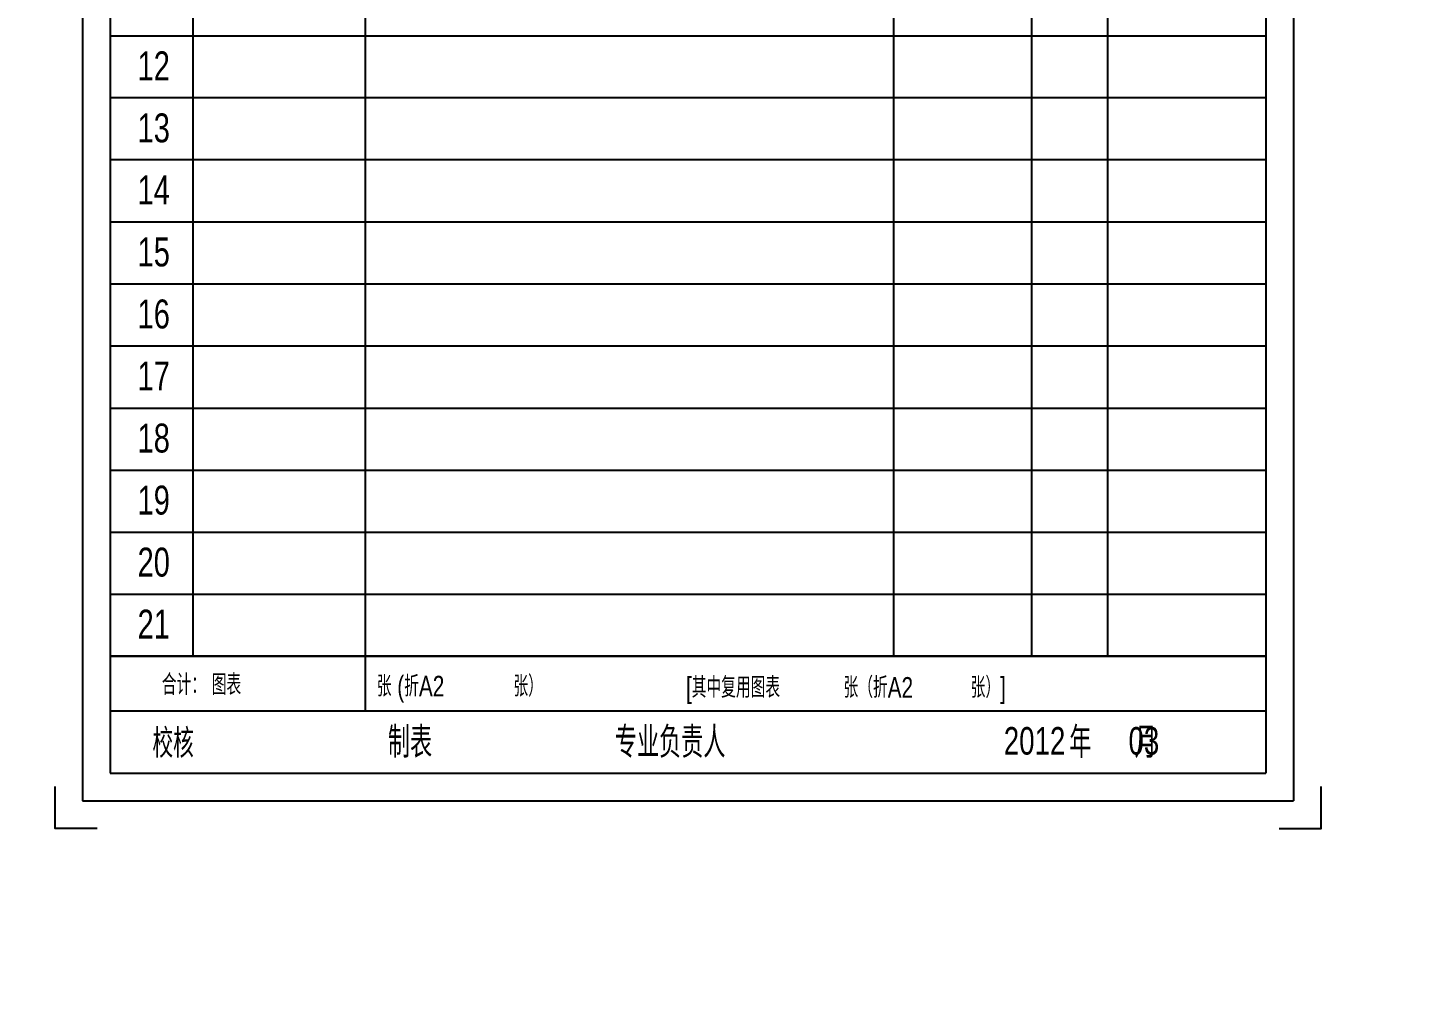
# Model space of a CAD drawing. Extents: x 2166032 to 5302137, y 581493 to 2416206.
# Drawn here: x 2962232 to 2982345, y 1048777 to 1062770 of the extents above; entities that cross this region are included whole.
import ezdxf

# ---------------------------------------------------------------- set-up
doc = ezdxf.new("R2010")
doc.units = 0
doc.header["$LTSCALE"] = 1000
doc.header["$MEASUREMENT"] = 0
doc.layers.add('PUB_TITLE', color=137, linetype='Continuous')
doc.styles.add('FS64F', font='!tssdeng.shx', dxfattribs={"width": 0.75, "bigfont": '!tssdchn.shx'})

msp = doc.modelspace()

# ---------------------------------------------------------------- linework, layer by layer
at = {"elevation": -400}
for points in [[(2963237.8, 1051153.4), (2962629.1, 1051153.4), (2962629.1, 1051762.2)], [(2980383.6, 1051153.4), (2980992.4, 1051153.4), (2980992.4, 1051762.2)]]:
    msp.add_lwpolyline(points, dxfattribs=at)
msp.add_circle((2604640.5, 1020101.3), 438608.5)
at = {"layer": 'PUB_TITLE'}
for p, q in [((2963029.1, 1076033.4, -200), (2963029.1, 1051553.4, -600)), ((2980592.4, 1076033.4, -200), (2980592.4, 1051553.4, -600)), ((2974796.1, 1053653.4, -400), (2974796.1, 1075733.4)), ((2976796.1, 1053653.4, -400), (2976796.1, 1074833.4)), ((2964629.1, 1073233.4, -200), (2964629.1, 1053653.4, -600)), ((2977896.1, 1073233.4, -200), (2977896.1, 1053653.4, -600)), ((2967125.3, 1072433.4, -200), (2967125.3, 1052853.4, -600)), ((2963429.1, 1062653.4, -400), (2980192.4, 1062653.4, -400)), ((2980192.4, 1061753.4, -200), (2963429.1, 1061753.4, -200)), ((2980192.4, 1060853.4, -200), (2963429.1, 1060853.4, -200)), ((2963429.1, 1059953.4, -400), (2980192.4, 1059953.4, -400)), ((2963429.1, 1059053.4, -400), (2980192.4, 1059053.4, -400)), ((2963429.1, 1058153.4, -400), (2980192.4, 1058153.4, -400)), ((2963429.1, 1057253.4, -400), (2980192.4, 1057253.4, -400)), ((2963429.1, 1056353.4, -400), (2980192.4, 1056353.4, -400)), ((2963429.1, 1055453.4, -400), (2980192.4, 1055453.4, -400)), ((2963429.1, 1054553.4, -400), (2980192.4, 1054553.4, -400)), ((2980192.4, 1053653.4, -400), (2963429.1, 1053653.4, -400)), ((2963429.1, 1053653.4, -400), (2980192.4, 1053653.4, -400)), ((2980192.4, 1052853.4, -400), (2963429.1, 1052853.4, -400)), ((2963029.1, 1051553.4, -600), (2980592.4, 1051553.4, -600))]:
    msp.add_line(p, q, dxfattribs=at)
at = {"layer": 'PUB_TITLE', "color": 30}
for p, q in [((2963429.1, 1075733.4, -200), (2963429.1, 1051953.4, -600)), ((2980192.4, 1075733.4, -200), (2980192.4, 1051953.4, -600)), ((2963429.1, 1051953.4, -600), (2980192.4, 1051953.4, -600))]:
    msp.add_line(p, q, dxfattribs=at)

# ---------------------------------------------------------------- texts
at = {"style": 'FS64F', "width": 0.75}
for s, p in [('2012', (2976390.8, 1052224.5, -600)), ('03', (2978200, 1052224.5, -600))]:
    msp.add_text(s, height=400, dxfattribs=at).set_placement(p)
at = {"layer": 'PUB_TITLE', "style": 'FS64F', "width": 0.75}
for s, height, p in [('12', 420, (2963825.8, 1062007.5, -400)), ('13', 420, (2963825.8, 1061107.5, -200)), ('14', 420, (2963825.8, 1060207.5, -200)), ('15', 420, (2963825.8, 1059307.5, -400)), ('16', 420, (2963825.8, 1058407.5, -400)), ('17', 420, (2963825.8, 1057507.5, -400)), ('18', 420, (2963825.8, 1056607.5, -400)), ('19', 420, (2963825.8, 1055707.5, -400)), ('20', 420, (2963825.8, 1054807.5, -400)), ('21', 420, (2963825.8, 1053907.5, -400)), ('合计： 图表', 300, (2964177, 1053089.8, -600)), ('张 (折A2            张）', 300, (2967295.8, 1053068.3, -600)), ('[其中复用图表           张（折A2          张）]', 300, (2971780.1, 1053049.4, -600)), ('校核', 420, (2964042.3, 1052178.6, -600)), ('制表', 450, (2967457.3, 1052178.6, -600)), ('专业负责人', 450, (2970749.7, 1052178.6, -600)), ('年     月', 450, (2977341.3, 1052176.7, -600))]:
    msp.add_text(s, height=height, dxfattribs=at).set_placement(p)

doc.saveas('drawing.dxf')
